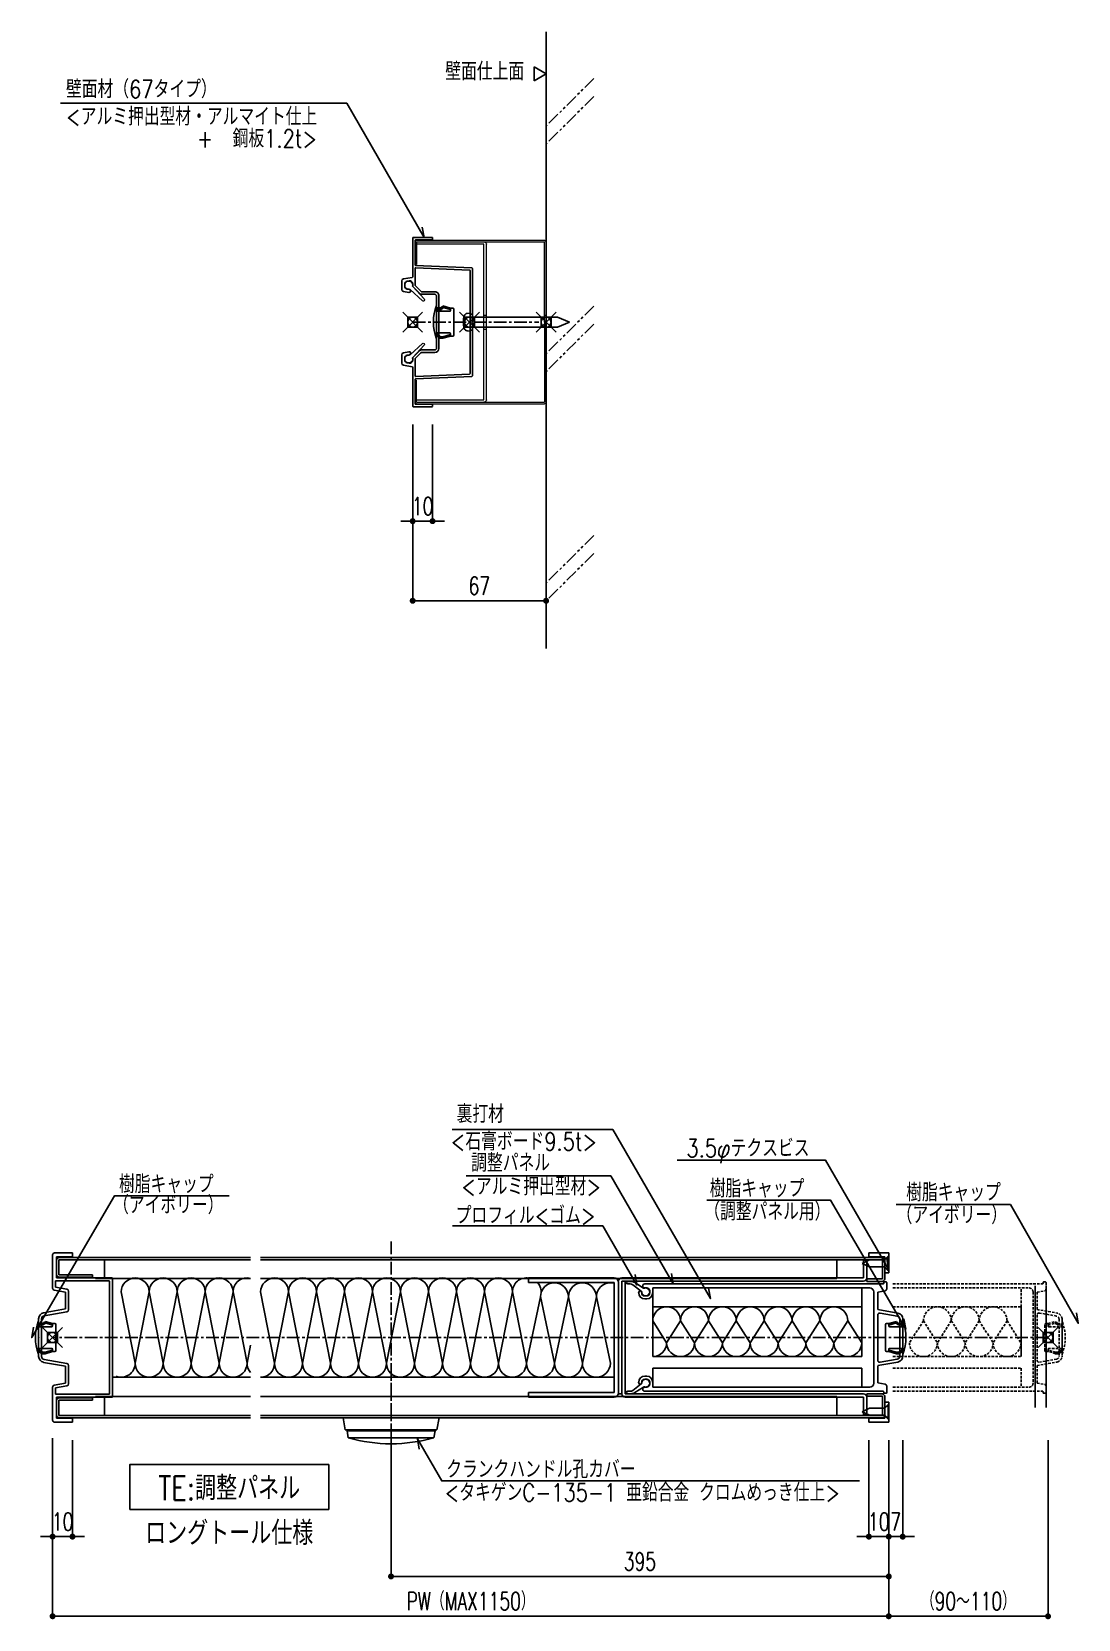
# Model space of a CAD drawing. Extents: x -275225 to 47266, y -41063 to 95295.
# Drawn here: x -222291 to -221765, y -16153 to -15355 of the extents above; entities that cross this region are included whole.
import ezdxf
from ezdxf.enums import TextEntityAlignment as Align

# ---------------------------------------------------------------- set-up
doc = ezdxf.new("R2010")
doc.units = 0
doc.header["$LTSCALE"] = 0.2
doc.header["$PDMODE"] = 99
doc.header["$PDSIZE"] = 5
for name, pattern in [('CENTER', [50.8, 31.75, -6.35, 6.35, -6.35]), ('HIDDEN', [9.525, 6.35, -3.175]), ('PHANTOM', [63.5, 31.75, -6.35, 6.35, -6.35, 6.35, -6.35])]:
    doc.linetypes.add(name, pattern=pattern)
for name, color, linetype in [('_P18_製品', 4, 'Continuous'), ('_別途', 6, 'PHANTOM'), ('_基準', 1, 'CENTER'), ('_文字', 3, 'Continuous'), ('_製品', 4, 'Continuous'), ('_製品寸法', 9, 'Continuous'), ('_躯体', 8, 'Continuous'), ('樹脂', 6, 'Continuous')]:
    doc.layers.add(name, color=color, linetype=linetype)
doc.layers.add('_ポイント', color=1, linetype='Continuous', plot=False)
doc.styles.add('OKAMURA', font='SIMPLEX.shx', dxfattribs={"width": 0.7, "bigfont": 'BIGFONT.shx'})
doc.dimstyles.new('OKAMURA-003', dxfattribs={"dimscale": 3, "dimtxt": 3, "dimasz": 1, "dimexe": 0, "dimexo": 3, "dimgap": 1, "dimtad": 1, "dimdec": 3, "dimdsep": 46, "dimtxsty": 'OKAMURA', "dimblk1": 'DOT', "dimblk2": 'DOT', "dimsah": 1, "dimcen": 0, "dimclrd": 9, "dimclre": 9, "dimclrt": 3, "dimadec": 0, "dimazin": 0, "dimtfac": 1, "dimtdec": 3, "dimtix": 1, "dimtmove": 2, "dimatfit": 3, "dimldrblk": 'NONE', "dimfxl": 0, "dimtolj": 1, "dimarcsym": 0})

# ---------------------------------------------------------------- blocks, each defined once
blk = doc.blocks.new('_DOT')
at = {"color": 0, "linetype": 'ByBlock'}
blk.add_line((-0.5, 0), (-1, 0), dxfattribs=at)
at = {"color": 0, "linetype": 'ByBlock', "const_width": 0.5}
blk.add_lwpolyline([(-0.25, 0, 1), (0.25, 0, 1)], format="xyb", close=True, dxfattribs=at)
blk = doc.blocks.new('*D1952')
at = {"layer": '_製品寸法', "color": 9, "lineweight": -2, "transparency": 16777216}
for p, q in [((-67, -51.5), (-67, -100)), ((-57, -51.5), (-57, -100)), ((-70, -100), (-73, -100)), ((-57, -100), (-67, -100)), ((-54, -100), (-51, -100))]:
    blk.add_line(p, q, dxfattribs=at)
at = {"layer": 'Defpoints', "color": 0, "transparency": 16777216}
for p in [(-67, -42.5), (-57, -42.5), (-67, -100)]:
    blk.add_point(p, dxfattribs=at)
at = {"layer": '_製品寸法', "color": 9, "lineweight": -2, "transparency": 16777216, "xscale": 3, "yscale": 3, "zscale": 3}
blk.add_blockref('_DOT', (-67, -100), dxfattribs=at)
at = {"layer": '_製品寸法', "color": 9, "lineweight": -2, "transparency": 16777216, "xscale": 3, "yscale": 3, "zscale": 3, "rotation": 180}
blk.add_blockref('_DOT', (-57, -100), dxfattribs=at)
at = {"layer": '_製品寸法', "color": 3, "transparency": 16777216, "insert": (-62, -92.5), "char_height": 9, "attachment_point": 5, "style": 'OKAMURA'}
blk.add_mtext('\\A1;10', dxfattribs=at)
blk = doc.blocks.new('_None')
blk = doc.blocks.new('樹脂')
at = {"layer": '_P18_製品', "color": 0, "linetype": 'ByBlock'}
for p, q in [((-7, 7), (-3.2, 8.09)), ((-3.2, 8.09), (-3.2, 7.59)), ((0, -8.35), (0, 8.35)), ((-8.7, -6.5), (-8.7, 6.5)), ((-8.2, 7), (-7, 7)), ((-7, 6.27), (-3.2, 7.36)), ((-7, 6.27), (-7, 7)), ((-7, 5.91), (-7, 6.27)), ((-6.5, 5.41), (0, 5.41)), ((-3.2, 7.59), (-2.4, 7.59)), ((-3.2, 7.59), (-3.2, 6.86)), ((-3.2, 6.86), (-2.4, 6.86)), ((-2.4, 7.59), (-2.4, 7.09)), ((-2.4, 7.09), (-0.5, 7.09)), ((-2.4, 6.36), (-2.4, 7.09)), ((-2.4, 6.36), (-0.5, 6.36)), ((-0.5, 7.09), (-0.5, 5.41)), ((-7, -7), (-8.2, -7)), ((-7, -5.91), (-7, -6.27)), ((-7, -6.27), (-7, -7)), ((-3.2, -7.36), (-7, -6.27)), ((-3.2, -8.09), (-7, -7)), ((0, -5.41), (-6.5, -5.41)), ((-3.2, -7.36), (-1.6, -7.36)), ((-1.6, -7.59), (-1.6, -6.86)), ((-1.6, -6.86), (-0.8, -6.86)), ((-1.6, -7.59), (-0.8, -7.59)), ((-1.6, -8.09), (-1.6, -7.59)), ((-0.8, -7.09), (-0.8, -6.36)), ((-0.8, -6.36), (-0.5, -6.36)), ((-0.8, -7.09), (-0.5, -7.09)), ((-0.8, -7.59), (-0.8, -7.09)), ((-0.5, -7.09), (-0.5, -5.41)), ((-3.2, -8.09), (-1.6, -8.09))]:
    blk.add_line(p, q, dxfattribs=at)
for centre, radius, start, end in [((-20.99, 0), 22.59, 338.30531, 21.69469), ((-8.2, 6.5), 0.5, 90, 180), ((-6.5, 5.91), 0.5, 180, 270), ((-8.2, -6.5), 0.5, 180, 270), ((-6.5, -5.91), 0.5, 90, 180)]:
    blk.add_arc(centre, radius, start, end, dxfattribs=at)
blk = doc.blocks.new('A$C7EEE301B')
at = {"color": 0, "linetype": 'ByBlock'}
for p, q in [((5.5, 84.7), (5.5, 65.25)), ((15.2, 85), (5.8, 85)), ((6.7, 71.3), (6.7, 83.5)), ((15.2, 83.8), (7, 83.8)), ((15.5, 84.7), (15.5, 84.1)), ((5.25, 64.96), (0.83, 64.18)), ((6.7, 61.08), (6.7, 69.5)), ((6.99, 71), (35.21, 69.76)), ((7.01, 69.8), (34.01, 68.61)), ((34.3, 46.5), (34.3, 68.31)), ((35.5, 46.5), (35.5, 69.46)), ((0, 63.19), (0, 58.89)), ((0.83, 57.9), (3.62, 57.41)), ((1.5, 60.57), (1.5, 61.51)), ((2.74, 62.99), (3.74, 63.17)), ((3.88, 58.89), (2.74, 59.09)), ((5.5, 61.69), (5.5, 60.58)), ((5.59, 60.37), (9.17, 56.79)), ((9.66, 57.99), (6.79, 60.87)), ((9.87, 56.5), (16.5, 56.5)), ((16.7, 57.7), (10.37, 57.7)), ((17.5, 55.5), (17.5, 49.5)), ((18.7, 49.5), (17.5, 49.5)), ((17.5, 49.5), (17.5, 42.8)), ((18.7, 49.5), (18.7, 55.7)), ((18.7, 42.5), (18.7, 49.5)), ((17.5, 42.8), (17.8, 42.5)), ((17.5, 42.2), (17.8, 42.5)), ((17.5, 35.5), (17.5, 42.2)), ((18.7, 42.5), (18.7, 35.5)), ((35.5, 46.5), (34.3, 46.5)), ((34.3, 38.5), (34.3, 46.5)), ((35.5, 42.8), (35.2, 42.5)), ((35.5, 42.2), (35.2, 42.5)), ((35.5, 42.8), (35.5, 46.5)), ((35.5, 42.2), (35.5, 42.2)), ((35.5, 42.2), (35.5, 38.5)), ((18.7, 35.5), (17.5, 35.5)), ((17.5, 29.5), (17.5, 35.5)), ((18.7, 35.5), (18.7, 29.3)), ((35.5, 38.5), (34.3, 38.5)), ((34.3, 38.5), (34.3, 16.69)), ((35.5, 38.5), (35.5, 15.54)), ((0, 21.81), (0, 26.11)), ((0.83, 27.1), (3.62, 27.59)), ((1.5, 24.43), (1.5, 23.49)), ((3.88, 26.11), (2.74, 25.91)), ((5.5, 23.31), (5.5, 24.42)), ((5.59, 24.63), (9.17, 28.21)), ((9.66, 27.01), (6.79, 24.13)), ((9.87, 28.5), (16.5, 28.5)), ((16.7, 27.3), (10.37, 27.3)), ((5.25, 20.04), (0.83, 20.82)), ((2.74, 22.01), (3.74, 21.83)), ((5.5, 0.3), (5.5, 19.75)), ((6.7, 23.92), (6.7, 15.5)), ((7.01, 15.2), (34.01, 16.39)), ((6.7, 13.7), (6.7, 1.5)), ((6.99, 14), (35.21, 15.24)), ((15.2, 1.2), (7, 1.2)), ((15.5, 0.3), (15.5, 0.9)), ((15.2, 0), (5.8, 0))]:
    blk.add_line(p, q, dxfattribs=at)
at = {"color": 0, "linetype": 'ByBlock', "lineweight": 15}
for p, q in [((4.21, 58.92), (10.43, 53.25)), ((11.28, 54.1), (5.61, 60.32)), ((4.21, 26.08), (10.43, 31.75)), ((11.28, 30.9), (5.61, 24.68))]:
    blk.add_line(p, q, dxfattribs=at)
at = {"color": 0, "linetype": 'ByBlock'}
for centre, radius, start, end in [((5.8, 84.7), 0.3, 90, 179.99998), ((7, 83.5), 0.3, 90, 179.99997), ((15.2, 84.7), 0.3, 0.00025, 90), ((15.2, 84.1), 0.3, 270, 0.00025), ((1, 63.19), 1, 99.99993, 180), ((5.2, 65.25), 0.3, 279.99993, 359.99998), ((7, 71.3), 0.3, 179.99997, 267.49199), ((7, 69.5), 0.3, 87.49199, 179.99997), ((34, 68.31), 0.3, 0, 87.49199), ((35.2, 69.46), 0.3, 359.99994, 87.49199), ((1, 58.89), 1, 180, 259.99979), ((3, 61.51), 1.5, 100.00072, 180.00003), ((3, 60.57), 1.5, 180.00003, 260.00009), ((3.75, 58.15), 0.75, 259.99979, 80.00009), ((4, 61.69), 1.5, 0.00491, 100.00072), ((5.8, 60.58), 0.3, 180, 224.9999), ((7, 61.08), 0.3, 179.99997, 225.00043), ((9.87, 57.5), 1, 224.9999, 270.00025), ((10.37, 58.7), 1, 225.00043, 270), ((16.5, 55.5), 1, 0, 90.00025), ((16.7, 55.7), 2, 0, 90), ((1, 26.11), 1, 100.00021, 180), ((3, 24.43), 1.5, 99.99991, 179.99997), ((3.75, 26.85), 0.75, 279.99991, 100.00021), ((5.8, 24.42), 0.3, 135.0001, 180), ((7, 23.92), 0.3, 134.99957, 180.00003), ((9.87, 27.5), 1, 89.99975, 135.0001), ((10.37, 26.3), 1, 90, 134.99957), ((16.5, 29.5), 1, 269.99975, 0), ((16.7, 29.3), 2, 270, 0), ((1, 21.81), 1, 180, 260.00007), ((3, 23.49), 1.5, 179.99997, 259.99928), ((4, 23.31), 1.5, 259.99928, 359.99509), ((5.2, 19.75), 0.3, 0.00002, 80.00007), ((34, 16.69), 0.3, 272.50801, 0), ((7, 15.5), 0.3, 180.00003, 272.50801), ((7, 13.7), 0.3, 92.50801, 180.00003), ((35.2, 15.54), 0.3, 272.50801, 0.00006), ((5.8, 0.3), 0.3, 180.00002, 270), ((7, 1.5), 0.3, 180.00003, 270), ((15.2, 0.9), 0.3, 359.99975, 90), ((15.2, 0.3), 0.3, 270, 359.99975)]:
    blk.add_arc(centre, radius, start, end, dxfattribs=at)
at = {"color": 0, "linetype": 'ByBlock', "lineweight": 15}
for centre, radius, start, end in [((3.5, 61.03), 2, 351.62933, 278.37061), ((3.86, 58.55), 0.5, 46.80885, 98.37092), ((5.97, 60.66), 0.5, 171.62936, 223.19142), ((10.85, 53.67), 0.6, 225, 45), ((10.85, 31.33), 0.6, 315, 135), ((3.5, 23.97), 2, 81.62939, 8.37067), ((3.86, 26.45), 0.5, 261.62908, 313.19115), ((5.97, 24.34), 0.5, 136.80858, 188.37064)]:
    blk.add_arc(centre, radius, start, end, dxfattribs=at)
blk = doc.blocks.new('A$C584117A9')
at = {"color": 0, "linetype": 'ByBlock', "lineweight": 15}
for p, q in [((0, 0), (0, 40.3)), ((65, 41.1), (0.8, 41.1)), ((0.8, 0), (0.8, 40.3)), ((65, 40.3), (0.8, 40.3)), ((65, 40.3), (65, 29)), ((65.8, 40.3), (65.8, 29)), ((30, -39.1), (30, 39.1)), ((31.2, -39.1), (31.2, 39.1)), ((31.2, 39.1), (65, 39.1)), ((65.8, 29), (65, 29)), ((0.8, 3.45), (0, 3.45)), ((0, 0), (0, -40.3)), ((0.8, 0), (0.8, -40.3)), ((31.2, 3.45), (30, 3.45)), ((0.8, -3.55), (0, -3.55)), ((31.2, -3.55), (30, -3.55)), ((65.8, -29.1), (65, -29.1)), ((65, -40.3), (65, -29.1)), ((65.8, -40.3), (65.8, -29.1)), ((65, -39.1), (31.2, -39.1)), ((65, -40.3), (0.8, -40.3)), ((65, -41.1), (0.8, -41.1))]:
    blk.add_line(p, q, dxfattribs=at)
at = {"color": 0, "linetype": 'ByBlock'}
blk.add_line((0, 39.85), (0, 22.7), dxfattribs=at)
at = {"color": 0, "linetype": 'ByBlock', "lineweight": 15}
for centre, radius, start, end in [((0.8, 40.3), 0.8, 90, 180), ((31.2, 39.1), 1.2, 90, 180), ((65, 40.3), 0.8, 0, 90), ((31.2, -39.1), 1.2, 180, 270), ((0.8, -40.3), 0.8, 180, 270), ((65, -40.3), 0.8, 270, 0)]:
    blk.add_arc(centre, radius, start, end, dxfattribs=at)
blk = doc.blocks.new('P18壁面横3')
at = {"layer": '_P18_製品'}
for p, q in [((-5.76, 2.5), (-11.8, 0)), ((38.2, 2.5), (-5.76, 2.5)), ((38.2, 4.5), (39.66, 4.37)), ((38.2, 4.5), (38.2, -4.5)), ((-11.8, 0), (-5.76, -2.5)), ((38.2, -2.5), (-5.76, -2.5)), ((38.2, -4.5), (39.66, -4.37))]:
    blk.add_line(p, q, dxfattribs=at)
for centre, radius, start, end in [((39.52, 2.78), 1.6, 15.49252, 84.99934), ((29.5, 0), 12, 344.50748, 15.49253), ((39.52, -2.78), 1.6, 275.00068, 344.50748)]:
    blk.add_arc(centre, radius, start, end, dxfattribs=at)
at = {"layer": '_ポイント'}
blk.add_point((0, 0), dxfattribs=at)
at = {"layer": '_ポイント', "color": 1}
blk.add_point((38.51, 0), dxfattribs=at)
at = {"layer": '_P18_製品'}
blk.add_blockref('A$C584117A9', (0, 0), dxfattribs=at)
at = {"layer": '_P18_製品', "rotation": 180}
blk.add_blockref('A$C7EEE301B', (72.5, 42.5), dxfattribs=at)
at = {"layer": '樹脂'}
blk.add_blockref('樹脂', (55, 0), dxfattribs=at)
blk = doc.blocks.new('*D1953')
at = {"layer": '_製品寸法', "color": 9, "lineweight": -2, "transparency": 16777216}
for p, q in [((0, -51.5), (0, -140)), ((-67, -93.5), (-67, -140)), ((-3, -140), (-64, -140))]:
    blk.add_line(p, q, dxfattribs=at)
at = {"layer": 'Defpoints', "color": 0, "transparency": 16777216}
for p in [(0, -42.5), (-67, -84.5), (-67, -140)]:
    blk.add_point(p, dxfattribs=at)
at = {"layer": '_製品寸法', "color": 9, "lineweight": -2, "transparency": 16777216, "xscale": 3, "yscale": 3, "zscale": 3, "rotation": 180}
blk.add_blockref('_DOT', (-67, -140), dxfattribs=at)
at = {"layer": '_製品寸法', "color": 9, "lineweight": -2, "transparency": 16777216, "xscale": 3, "yscale": 3, "zscale": 3}
blk.add_blockref('_DOT', (0, -140), dxfattribs=at)
at = {"layer": '_製品寸法', "color": 3, "transparency": 16777216, "insert": (-33.5, -132.5), "char_height": 9, "attachment_point": 5, "style": 'OKAMURA'}
blk.add_mtext('\\A1;67', dxfattribs=at)
blk = doc.blocks.new('SS_WALL1')
at = {"layer": '_別途'}
for p, q in [((23.92, 122.33), (0, 98.41)), ((23.92, 113.31), (0, 89.39)), ((23.92, 7.98), (0, -15.94)), ((23.92, -1.04), (0, -24.95)), ((23.92, -107.23), (0, -131.15)), ((23.92, -116.25), (0, -140.17))]:
    blk.add_line(p, q, dxfattribs=at)
blk = doc.blocks.new('*D555')
at = {"layer": '_製品寸法', "color": 9, "lineweight": -2, "transparency": 16777216}
for p, q in [((0, -50.49), (0, -100)), ((10, -51.5), (10, -100)), ((-3, -100), (-6, -100)), ((0, -100), (10, -100)), ((13, -100), (16, -100))]:
    blk.add_line(p, q, dxfattribs=at)
at = {"layer": 'Defpoints', "color": 0, "transparency": 16777216}
for p in [(0, -41.49), (10, -42.5), (10, -100)]:
    blk.add_point(p, dxfattribs=at)
at = {"layer": '_製品寸法', "color": 9, "lineweight": -2, "transparency": 16777216, "xscale": 3, "yscale": 3, "zscale": 3}
blk.add_blockref('_DOT', (0, -100), dxfattribs=at)
at = {"layer": '_製品寸法', "color": 9, "lineweight": -2, "transparency": 16777216, "xscale": 3, "yscale": 3, "zscale": 3, "rotation": 180}
blk.add_blockref('_DOT', (10, -100), dxfattribs=at)
at = {"layer": '_製品寸法', "color": 3, "transparency": 16777216, "insert": (5, -92.5), "char_height": 9, "attachment_point": 5, "style": 'OKAMURA'}
blk.add_mtext('\\A1;10', dxfattribs=at)
blk = doc.blocks.new('*D556')
at = {"layer": '_製品寸法', "color": 9, "lineweight": -2, "transparency": 16777216}
for p, q in [((0, -51.5), (0, -140)), ((420, -51.5), (420, -140)), ((3, -140), (417, -140))]:
    blk.add_line(p, q, dxfattribs=at)
at = {"layer": 'Defpoints', "color": 0, "transparency": 16777216}
for p in [(0, -42.5), (420, -42.5), (420, -140)]:
    blk.add_point(p, dxfattribs=at)
at = {"layer": '_製品寸法', "color": 9, "lineweight": -2, "transparency": 16777216, "xscale": 3, "yscale": 3, "zscale": 3, "rotation": 180}
blk.add_blockref('_DOT', (0, -140), dxfattribs=at)
at = {"layer": '_製品寸法', "color": 9, "lineweight": -2, "transparency": 16777216, "xscale": 3, "yscale": 3, "zscale": 3}
blk.add_blockref('_DOT', (420, -140), dxfattribs=at)
at = {"layer": '_製品寸法', "color": 3, "transparency": 16777216, "insert": (210, -132.5), "char_height": 9, "attachment_point": 5, "style": 'OKAMURA'}
blk.add_mtext('\\A1;PW（MAX1150）', dxfattribs=at)
blk = doc.blocks.new('*D557')
at = {"layer": '_製品寸法', "color": 9, "lineweight": -2, "transparency": 16777216}
for p, q in [((410, -51.5), (410, -100)), ((420, -51.5), (420, -100)), ((407, -100), (404, -100)), ((410, -100), (420, -100)), ((423, -100), (426, -100))]:
    blk.add_line(p, q, dxfattribs=at)
at = {"layer": 'Defpoints', "color": 0, "transparency": 16777216}
for p in [(410, -42.5), (420, -42.5), (420, -100)]:
    blk.add_point(p, dxfattribs=at)
at = {"layer": '_製品寸法', "color": 9, "lineweight": -2, "transparency": 16777216, "xscale": 3, "yscale": 3, "zscale": 3}
blk.add_blockref('_DOT', (410, -100), dxfattribs=at)
at = {"layer": '_製品寸法', "color": 9, "lineweight": -2, "transparency": 16777216, "xscale": 3, "yscale": 3, "zscale": 3, "rotation": 180}
blk.add_blockref('_DOT', (420, -100), dxfattribs=at)
at = {"layer": '_製品寸法', "color": 3, "transparency": 16777216, "insert": (415, -92.5), "char_height": 9, "attachment_point": 5, "style": 'OKAMURA'}
blk.add_mtext('\\A1;10', dxfattribs=at)
blk = doc.blocks.new('*D558')
at = {"layer": '_製品寸法', "color": 9, "lineweight": -2, "transparency": 16777216}
for p, q in [((420, -51.5), (420, -100)), ((427, -51.5), (427, -100)), ((417, -100), (414, -100)), ((420, -100), (427, -100)), ((430, -100), (433, -100))]:
    blk.add_line(p, q, dxfattribs=at)
at = {"layer": 'Defpoints', "color": 0, "transparency": 16777216}
for p in [(420, -42.5), (427, -42.5), (427, -100)]:
    blk.add_point(p, dxfattribs=at)
at = {"layer": '_製品寸法', "color": 9, "lineweight": -2, "transparency": 16777216, "xscale": 3, "yscale": 3, "zscale": 3}
blk.add_blockref('_DOT', (420, -100), dxfattribs=at)
at = {"layer": '_製品寸法', "color": 9, "lineweight": -2, "transparency": 16777216, "xscale": 3, "yscale": 3, "zscale": 3, "rotation": 180}
blk.add_blockref('_DOT', (427, -100), dxfattribs=at)
at = {"layer": '_製品寸法', "color": 3, "transparency": 16777216, "insert": (423.5, -92.5), "char_height": 9, "attachment_point": 5, "style": 'OKAMURA'}
blk.add_mtext('\\A1;7', dxfattribs=at)
blk = doc.blocks.new('*D559')
at = {"layer": '_製品寸法', "color": 9, "lineweight": -2, "transparency": 16777216}
for p, q in [((420, -51.5), (420, -140)), ((500, -51.5), (500, -140)), ((423, -140), (497, -140))]:
    blk.add_line(p, q, dxfattribs=at)
at = {"layer": 'Defpoints', "color": 0, "transparency": 16777216}
for p in [(420, -42.5), (500, -42.5), (500, -140)]:
    blk.add_point(p, dxfattribs=at)
at = {"layer": '_製品寸法', "color": 9, "lineweight": -2, "transparency": 16777216, "xscale": 3, "yscale": 3, "zscale": 3, "rotation": 180}
blk.add_blockref('_DOT', (420, -140), dxfattribs=at)
at = {"layer": '_製品寸法', "color": 9, "lineweight": -2, "transparency": 16777216, "xscale": 3, "yscale": 3, "zscale": 3}
blk.add_blockref('_DOT', (500, -140), dxfattribs=at)
at = {"layer": '_製品寸法', "color": 3, "transparency": 16777216, "insert": (460, -132.5), "char_height": 9, "attachment_point": 5, "style": 'OKAMURA'}
blk.add_mtext('\\A1;（90～110）', dxfattribs=at)
blk = doc.blocks.new('*D560')
at = {"layer": '_製品寸法', "color": 9, "lineweight": -2, "transparency": 16777216}
for p, q in [((170, -51.5), (170, -120)), ((420, -51.5), (420, -120)), ((173, -120), (417, -120))]:
    blk.add_line(p, q, dxfattribs=at)
at = {"layer": 'Defpoints', "color": 0, "transparency": 16777216}
for p in [(170, -42.5), (420, -42.5), (420, -120)]:
    blk.add_point(p, dxfattribs=at)
at = {"layer": '_製品寸法', "color": 9, "lineweight": -2, "transparency": 16777216, "xscale": 3, "yscale": 3, "zscale": 3, "rotation": 180}
blk.add_blockref('_DOT', (170, -120), dxfattribs=at)
at = {"layer": '_製品寸法', "color": 9, "lineweight": -2, "transparency": 16777216, "xscale": 3, "yscale": 3, "zscale": 3}
blk.add_blockref('_DOT', (420, -120), dxfattribs=at)
at = {"layer": '_製品寸法', "color": 3, "transparency": 16777216, "insert": (295, -112.5), "char_height": 9, "attachment_point": 5, "style": 'OKAMURA'}
blk.add_mtext('\\A1;395', dxfattribs=at)
blk = doc.blocks.new('P18LTTE')
at = {"layer": '_P18_製品'}
for p, q in [((0, 41.5), (0, 24.84)), ((10, 42.5), (1, 42.5)), ((10, 40.5), (2, 40.5)), ((2, 40.5), (2, 29.95)), ((99.48, 40.3), (3.21, 40.3)), ((10, 42.5), (10, 40.5)), ((104.48, 40.3), (416.79, 40.3)), ((410, 42.5), (420, 42.5)), ((410, 42.5), (410, 40.49)), ((410, 40.49), (418, 40.49)), ((418, 39.3), (420, 41.3)), ((418, 40.49), (418, 32.46)), ((420, 32.46), (420, 42.5)), ((3.2, 39.1), (3.2, 31.5)), ((99.48, 39.1), (3.21, 39.1)), ((26, 39.1), (26, 30)), ((104.48, 39.1), (416.79, 39.1)), ((394, 29.6), (394, 39.1)), ((407.37, 38.84), (408.97, 38.84)), ((407.37, 38.84), (407.37, 29.95)), ((408.97, 29.95), (408.97, 38.84)), ((416.79, 39.1), (416.79, 29.45)), ((418, 29.45), (418, 39.1)), ((418, 35.26), (420, 33.26)), ((418, 32.46), (420, 32.46)), ((1.51, 28.44), (28.34, 28.44)), ((1.51, 25.26), (1.51, 28.44)), ((1.51, 25.26), (7.17, 24.26)), ((2, 29.95), (29.85, 29.95)), ((20, 31.5), (3.2, 31.5)), ((20, 30.3), (3.21, 30.3)), ((20, 31.5), (20, 30.3)), ((99.48, 29.6), (21.55, 29.6)), ((28.64, 0), (28.64, 28.14)), ((30.15, 0.3), (30.15, 29.65)), ((104.48, 29.6), (394, 29.6)), ((239.11, 27.64), (239.11, 29.95)), ((239.11, 29.95), (282.02, 29.95)), ((239.11, 27.64), (282.02, 27.64)), ((282.02, 27.64), (282.02, -27.64)), ((284.33, 27.64), (284.33, -28.34)), ((407.37, 29.95), (285.94, 29.95)), ((285.94, 28.34), (285.94, -28.34)), ((285.94, 28.34), (407.37, 28.34)), ((287.55, -28.34), (287.55, 28.34)), ((288.86, 28.2), (290.57, 28.2)), ((288.86, 26.99), (290.12, 26.99)), ((295.69, 23.25), (291.41, 26.55)), ((296.83, 24.88), (292.45, 27.65)), ((417.18, 26.93), (297.4, 26.93)), ((298.4, 24.92), (297.4, 24.92)), ((301.42, 24.92), (406.42, 24.92)), ((301.42, 24.92), (410.45, 24.92)), ((301.42, 24.92), (301.42, 15.42)), ((301.42, 24.92), (301.42, 22.41)), ((406.42, 15.42), (406.42, 24.92)), ((416.79, 29.45), (408.97, 29.45)), ((408.97, 29.45), (408.97, 28.25)), ((408.97, 28.25), (416.79, 28.25)), ((417.49, 27.64), (417.49, 27.24)), ((418.69, 27.94), (417.79, 27.94)), ((418.99, 27.64), (418.99, 24.46)), ((0.83, 23.85), (6.5, 22.85)), ((6.5, 22.85), (6.5, 14.38)), ((8, 23.27), (8, 13.96)), ((294.38, 22.66), (294.38, 22.41)), ((297.4, 20.91), (298.4, 20.91)), ((298.4, 19.4), (297.4, 19.4)), ((299.91, 23.42), (299.91, 22.41)), ((412.46, 22.93), (412.46, -22.91)), ((414.47, 22.82), (418.16, 23.47)), ((414.47, 22.82), (414.47, 14.16)), ((-7, 0.3), (-7, 9.48)), ((-5.5, -9.48), (-5.5, 9.48)), ((-4.52, 12.44), (6.5, 14.38)), ((-4.26, 10.96), (7.17, 12.98)), ((301.42, 15.42), (406.42, 15.42)), ((414.47, 14.08), (424.54, 12.3)), ((414.47, 11.35), (414.47, -11.35)), ((424.28, 10.82), (415.65, 12.34)), ((425.53, 9.35), (425.53, -9.33)), ((427.03, 9.34), (427.03, -9.33)), ((-7, 0.3), (-6.7, 0)), ((-6.7, 0), (-7, -0.3)), ((28.64, 0), (28.64, -28.14)), ((-7, -9.48), (-7, -0.3)), ((30.15, -0.3), (30.15, -29.65)), ((-4.52, -12.44), (6.5, -14.38)), ((-4.26, -10.96), (7.17, -12.98)), ((6.5, -22.85), (6.5, -14.38)), ((8, -23.27), (8, -13.96)), ((301.42, -24.92), (301.42, -15.42)), ((301.42, -15.42), (406.42, -15.42)), ((406.42, -15.42), (406.42, -24.92)), ((414.47, -14.07), (424.54, -12.3)), ((414.47, -22.82), (414.47, -14.16)), ((424.28, -10.81), (415.65, -12.34)), ((0.83, -23.85), (6.5, -22.85)), ((99.48, -19.9), (30.15, -19.9)), ((104.48, -19.9), (282.02, -19.9)), ((295.69, -23.24), (291.41, -26.55)), ((294.38, -22.66), (294.38, -22.41)), ((298.4, -19.4), (297.4, -19.4)), ((297.4, -20.9), (298.4, -20.9)), ((299.91, -23.42), (299.91, -22.41)), ((301.42, -24.92), (301.42, -22.41)), ((414.47, -22.82), (418.16, -23.47)), ((0, -41.49), (0, -24.84)), ((1.51, -25.26), (7.17, -24.26)), ((1.51, -25.26), (1.51, -28.44)), ((1.51, -28.44), (28.34, -28.44)), ((2, -29.95), (29.85, -29.95)), ((2, -40.5), (2, -29.95)), ((3.2, -39.1), (3.2, -31.5)), ((20, -31.5), (3.2, -31.5)), ((20, -30.3), (3.21, -30.3)), ((20, -31.5), (20, -30.3)), ((99.48, -29.6), (21.55, -29.6)), ((26, -39.1), (26, -30)), ((104.48, -29.6), (394, -29.6)), ((239.11, -27.64), (282.02, -27.64)), ((239.11, -27.64), (239.11, -29.95)), ((239.11, -29.95), (282.02, -29.95)), ((285.94, -28.34), (284.33, -28.34)), ((287.55, -28.34), (407.37, -28.34)), ((287.55, -29.95), (407.37, -29.95)), ((288.86, -26.99), (290.12, -26.99)), ((288.86, -28.2), (290.57, -28.2)), ((296.83, -24.88), (292.45, -27.65)), ((298.4, -24.92), (297.4, -24.92)), ((417.18, -26.93), (297.4, -26.93)), ((301.42, -24.92), (406.42, -24.92)), ((301.42, -24.92), (410.45, -24.92)), ((394, -29.6), (394, -39.1)), ((407.37, -38.84), (407.37, -29.95)), ((408.97, -28.25), (416.79, -28.25)), ((408.97, -29.45), (408.97, -28.25)), ((416.79, -29.45), (408.97, -29.45)), ((408.97, -29.95), (408.97, -38.84)), ((416.79, -39.1), (416.79, -29.45)), ((417.49, -27.64), (417.49, -27.24)), ((418.69, -27.94), (417.79, -27.94)), ((418, -29.45), (418, -39.1)), ((418.99, -27.64), (418.99, -24.46)), ((99.48, -39.1), (3.21, -39.1)), ((104.48, -39.1), (416.79, -39.1)), ((407.37, -38.84), (408.97, -38.84)), ((418, -32.46), (420, -32.46)), ((418, -40.49), (418, -32.46)), ((418, -35.26), (420, -33.26)), ((418, -39.3), (420, -41.3)), ((420, -32.46), (420, -42.5)), ((10, -42.5), (1, -42.5)), ((10, -40.5), (2, -40.5)), ((99.48, -40.3), (3.21, -40.3)), ((10, -42.5), (10, -40.5)), ((104.48, -40.3), (416.79, -40.3)), ((194.12, -40.3), (145.88, -40.3)), ((146.94, -46.33), (145.88, -40.3)), ((146.94, -46.33), (193.05, -46.33)), ((147.89, -46.33), (147.89, -46.83)), ((147.89, -46.83), (192.11, -46.83)), ((148.51, -50.35), (147.89, -46.83)), ((191.49, -50.35), (192.11, -46.83)), ((192.11, -46.33), (192.11, -46.83)), ((194.12, -40.3), (193.05, -46.33)), ((410, -40.49), (418, -40.49)), ((410, -42.5), (410, -40.49)), ((410, -42.5), (420, -42.5)), ((191.49, -50.35), (148.51, -50.35))]:
    blk.add_line(p, q, dxfattribs=at)
at = {"layer": '_P18_製品', "color": 6}
for p, q in [((419.75, 40.55), (417.99, 39.04)), ((419.75, 40.55), (419.75, 34.02)), ((406.68, 37.28), (410.32, 39.04)), ((410.32, 35.53), (406.68, 37.28)), ((417.99, 39.04), (410.32, 39.04)), ((410.32, 35.53), (417.99, 35.53)), ((419.75, 34.02), (417.99, 35.53)), ((41.48, -12.87), (34.45, 22.92)), ((48.5, 22.92), (41.48, -12.87)), ((55.53, -12.87), (48.5, 22.92)), ((62.56, 22.92), (55.53, -12.87)), ((69.59, -12.87), (62.56, 22.92)), ((76.61, 22.92), (69.59, -12.87)), ((83.64, -12.87), (76.61, 22.92)), ((90.67, 22.92), (83.64, -12.87)), ((97.7, -12.87), (90.67, 22.92)), ((111.51, -12.87), (104.48, 22.92)), ((118.53, 22.92), (111.51, -12.87)), ((125.56, -12.87), (118.53, 22.92)), ((132.59, 22.92), (125.56, -12.87)), ((139.62, -12.87), (132.59, 22.92)), ((146.64, 22.92), (139.62, -12.87)), ((153.67, -12.87), (146.64, 22.92)), ((160.7, 22.92), (153.67, -12.87)), ((167.73, -12.87), (160.7, 22.92)), ((174.75, 22.92), (167.73, -12.87)), ((174.75, 22.92), (181.78, -12.87)), ((188.81, 22.92), (181.78, -12.87)), ((188.81, 22.92), (195.84, -12.87)), ((202.86, 22.92), (195.84, -12.87)), ((202.86, 22.92), (209.89, -12.87)), ((216.92, 22.92), (209.89, -12.87)), ((216.92, 22.92), (223.95, -12.87)), ((230.97, 22.92), (223.95, -12.87)), ((230.97, 22.92), (238, -12.87)), ((245.03, 20.46), (238, -12.87)), ((244.99, 20.65), (252.06, -12.87)), ((259.08, 20.46), (252.06, -12.87)), ((259.08, 20.46), (266.11, -12.87)), ((273.14, 20.46), (266.11, -12.87)), ((273.14, 20.46), (280.17, -12.87)), ((301.42, -9.58), (301.42, 15.42)), ((301.42, 8.42), (308.42, -2.58)), ((315.42, 8.42), (308.42, -2.58)), ((315.42, 8.42), (322.42, -2.58)), ((329.42, 8.42), (322.42, -2.58)), ((329.42, 8.42), (336.42, -2.58)), ((343.42, 8.42), (336.42, -2.58)), ((343.42, 8.42), (350.42, -2.58)), ((357.42, 8.42), (350.42, -2.58)), ((357.42, 8.42), (364.42, -2.58)), ((371.42, 8.42), (364.42, -2.58)), ((371.42, 8.42), (378.42, -2.58)), ((385.42, 8.42), (378.42, -2.58)), ((385.42, 8.42), (392.42, -2.58)), ((399.42, 8.42), (392.42, -2.58)), ((399.42, 8.42), (406.42, -2.58)), ((406.42, 15.42), (406.42, -9.58)), ((486.42, 15.42), (486.42, -9.58)), ((99.48, -3.89), (97.7, -12.87)), ((301.42, -9.58), (406.42, -9.58)), ((410.32, -35.53), (406.68, -37.28)), ((406.68, -37.28), (410.32, -39.04)), ((410.32, -35.53), (417.99, -35.53)), ((417.99, -39.04), (410.32, -39.04)), ((419.75, -34.02), (417.99, -35.53)), ((419.75, -40.55), (417.99, -39.04)), ((419.75, -40.55), (419.75, -34.02))]:
    blk.add_line(p, q, dxfattribs=at)
at = {"layer": '_P18_製品', "color": 6, "linetype": 'HIDDEN'}
for p, q in [((422.11, 26.93), (497.18, 26.93)), ((422.11, 24.92), (490.45, 24.92)), ((486.42, 15.42), (486.42, 24.92)), ((497.49, 27.64), (497.49, 27.24)), ((498.69, 27.94), (497.79, 27.94)), ((498.99, 27.64), (498.99, 24.46)), ((492.46, 22.93), (492.46, -22.91)), ((494.5, 22.83), (498.16, 23.47)), ((494.5, 22.83), (494.5, 14.07)), ((422.11, 15.42), (486.42, 15.42)), ((437.42, 8.42), (430.42, -2.58)), ((437.42, 8.42), (444.42, -2.58)), ((451.42, 8.42), (444.42, -2.58)), ((451.42, 8.42), (458.42, -2.58)), ((465.42, 8.42), (458.42, -2.58)), ((465.42, 8.42), (472.42, -2.58)), ((479.42, 8.42), (472.42, -2.58)), ((479.42, 8.42), (486.42, -2.58)), ((494.47, 11.35), (494.47, -11.35)), ((494.5, 14.07), (504.55, 12.3)), ((504.29, 10.81), (495.65, 12.34)), ((500.03, 7), (503.83, 8.09)), ((503.83, 8.09), (503.83, 7.59)), ((505.53, 9.34), (505.53, -9.33)), ((507.03, 9.34), (507.03, -9.33)), ((507.03, -8.35), (507.03, 8.35)), ((498.33, -6.5), (498.33, 6.5)), ((498.83, 7), (500.03, 7)), ((500.03, 6.27), (503.83, 7.36)), ((500.03, 6.27), (500.03, 7)), ((500.03, 5.91), (500.03, 6.27)), ((500.53, 5.41), (507.03, 5.41)), ((503.83, 7.59), (504.63, 7.59)), ((503.83, 7.59), (503.83, 6.86)), ((503.83, 6.86), (504.63, 6.86)), ((504.63, 7.59), (504.63, 7.09)), ((504.63, 7.09), (506.53, 7.09)), ((504.63, 6.36), (504.63, 7.09)), ((504.63, 6.36), (506.53, 6.36)), ((506.53, 7.09), (506.53, 5.41)), ((500.03, -7), (498.83, -7)), ((500.03, -5.91), (500.03, -6.27)), ((500.03, -6.27), (500.03, -7)), ((503.83, -7.36), (500.03, -6.27)), ((503.83, -8.09), (500.03, -7)), ((507.03, -5.41), (500.53, -5.41)), ((503.83, -7.36), (505.43, -7.36)), ((505.43, -7.59), (505.43, -6.86)), ((505.43, -6.86), (506.23, -6.86)), ((505.43, -7.59), (506.23, -7.59)), ((505.43, -8.09), (505.43, -7.59)), ((506.23, -7.09), (506.23, -6.36)), ((506.23, -6.36), (506.53, -6.36)), ((506.23, -7.09), (506.53, -7.09)), ((506.23, -7.59), (506.23, -7.09)), ((506.53, -7.09), (506.53, -5.41)), ((422.11, -9.58), (486.42, -9.58)), ((422.11, -15.42), (486.42, -15.42)), ((486.42, -15.42), (486.42, -24.92)), ((494.5, -14.07), (504.54, -12.3)), ((494.5, -22.83), (494.5, -14.07)), ((504.28, -10.81), (495.65, -12.34)), ((503.83, -8.09), (505.43, -8.09)), ((494.5, -22.83), (498.16, -23.47)), ((422.11, -24.92), (490.45, -24.92)), ((422.11, -26.93), (497.18, -26.93)), ((497.49, -27.64), (497.49, -27.24)), ((498.69, -27.94), (497.79, -27.94)), ((498.99, -27.64), (498.99, -24.46))]:
    blk.add_line(p, q, dxfattribs=at)
at = {"layer": '_P18_製品'}
for centre, radius, start, end in [((1, 41.5), 1, 90, 180), ((3.6, 38.7), 1.65, 104.12583, 165.87417), ((416.39, 38.69), 1.66, 14.07762, 75.92238), ((1, 24.84), 1, 180, 260), ((3.6, 31.9), 1.65, 194.12583, 255.87417), ((7, 23.27), 1, 0, 80), ((28.34, 28.14), 0.301, 0, 90), ((29.85, 29.65), 0.301, 0, 90), ((282.02, 27.64), 2.31, 0, 90), ((285.94, 28.34), 1.61, 90, 180), ((288.86, 27.59), 0.603, 90, 270), ((290.12, 24.88), 2.11, 52.3318, 90), ((290.57, 24.68), 3.51, 57.66729, 90), ((297.9, 22.91), 2.01, 181.62984, 108.37123), ((297.4, 25.93), 1, 90, 270), ((297.11, 25.3), 0.502, 236.81001, 288.3703), ((298.4, 23.42), 1.51, 0, 90), ((407.37, 29.95), 1.61, 270, 0), ((410.45, 22.91), 2.01, 0, 90), ((416.39, 29.86), 1.66, 284.07767, 345.92233), ((417.18, 27.24), 0.301, 270, 0), ((417.79, 27.64), 0.301, 90, 180), ((417.99, 24.46), 1, 280.00146, 0), ((418.69, 27.64), 0.301, 0, 90), ((295.14, 22.66), 0.754, 0, 180), ((297.4, 22.41), 3.01, 180, 270), ((295.39, 22.84), 0.502, 1.62938, 53.19126), ((297.4, 22.41), 1.51, 180, 270), ((298.4, 22.41), 1.51, 270, 0), ((298.4, 22.41), 3.01, 270, 0), ((-4, 9.48), 3, 100, 180), ((-4, 9.48), 1.5, 100, 180), ((7, 13.96), 1, 280, 0), ((415.48, 11.35), 1, 79.99854, 180), ((424.02, 9.33), 1.51, 0, 80.00027), ((424.02, 9.33), 3.01, 0, 79.9997), ((-4, -9.48), 3, 180, 260), ((-4, -9.48), 1.5, 180, 260), ((7, -13.96), 1, 0, 80), ((415.48, -11.35), 1, 180, 280.00324), ((424.02, -9.33), 1.51, 279.99973, 0), ((424.02, -9.33), 3.01, 280.0003, 0), ((1, -24.84), 1, 100, 180), ((7, -23.27), 1, 280, 0), ((297.4, -22.41), 3.01, 90, 180), ((295.14, -22.66), 0.754, 180, 0), ((295.39, -22.84), 0.502, 306.80597, 358.37051), ((297.9, -22.91), 2.01, 251.62886, 178.37016), ((297.4, -22.41), 1.51, 90, 180), ((298.4, -22.41), 3.01, 0, 90), ((298.4, -22.41), 1.51, 0, 90), ((298.4, -23.42), 1.51, 270, 0), ((410.45, -22.91), 2.01, 270, 0), ((417.99, -24.46), 1, 0, 80.0038), ((3.6, -31.9), 1.65, 104.12583, 165.87417), ((28.34, -28.14), 0.301, 270, 0), ((29.85, -29.65), 0.301, 270, 0), ((282.02, -27.64), 2.31, 270, 0), ((287.55, -28.34), 1.61, 180, 270), ((288.86, -27.59), 0.603, 90, 270), ((290.12, -24.88), 2.11, 270, 307.66821), ((290.57, -24.68), 3.51, 270, 302.33273), ((297.4, -25.93), 1, 90, 270), ((297.11, -25.3), 0.502, 71.6297, 123.18999), ((407.37, -29.95), 1.61, 0, 90), ((416.39, -29.86), 1.66, 14.07767, 75.92233), ((417.18, -27.24), 0.301, 0, 90), ((417.79, -27.64), 0.301, 180, 270), ((418.69, -27.64), 0.301, 270, 0), ((3.6, -38.7), 1.65, 194.12583, 255.87417), ((416.39, -38.69), 1.66, 284.07762, 345.92238), ((1, -41.5), 1, 180, 270), ((170, 24.72), 78.09, 254.02719, 285.97296)]:
    blk.add_arc(centre, radius, start, end, dxfattribs=at)
at = {"layer": '_P18_製品', "color": 6}
for centre, radius, start, end in [((41.48, 22.92), 7.03, 0, 180), ((55.53, 22.92), 7.03, 0, 180), ((69.59, 22.92), 7.03, 0, 180), ((83.64, 22.92), 7.03, 0, 180), ((97.7, 22.92), 7.03, 75.30672, 180), ((111.51, 22.92), 7.03, 0, 180), ((125.56, 22.92), 7.03, 0, 180), ((139.62, 22.92), 7.03, 0, 180), ((153.67, 22.92), 7.03, 0, 180), ((167.73, 22.92), 7.03, 0, 180), ((181.78, 22.92), 7.03, 0, 180), ((195.84, 22.92), 7.03, 0, 180), ((209.89, 22.92), 7.03, 0, 180), ((223.95, 22.92), 7.03, 0, 180), ((238, 22.92), 7.03, 80.32176, 180), ((238.35, 22.92), 7.03, 355.06238, 39.80371), ((252.06, 20.46), 7.03, 0, 180), ((266.11, 20.46), 7.03, 0, 180), ((280.17, 20.46), 7.03, 76.36616, 180), ((308.42, 8.42), 7, 0, 180), ((322.42, 8.42), 7, 0, 180), ((336.42, 8.42), 7, 0, 180), ((350.42, 8.42), 7, 0, 180), ((364.42, 8.42), 7, 0, 180), ((378.42, 8.42), 7, 0, 180), ((392.42, 8.42), 7, 0, 180), ((301.42, -2.58), 7, 270.00172, 0), ((315.42, -2.58), 7, 180, 0), ((329.42, -2.58), 7, 180, 0), ((343.42, -2.58), 7, 180, 0), ((357.42, -2.58), 7, 180, 0), ((371.42, -2.58), 7, 180, 0), ((385.42, -2.58), 7, 180, 0), ((399.42, -2.58), 7, 180, 0), ((34.45, -12.87), 7.03, 248.62476, 0), ((48.5, -12.87), 7.03, 180, 0), ((62.56, -12.87), 7.03, 180, 0), ((76.61, -12.87), 7.03, 180, 0), ((90.67, -12.87), 7.03, 180, 0), ((104.72, -12.87), 7.03, 180, 221.72438), ((104.48, -12.87), 7.03, 270, 0), ((118.53, -12.87), 7.03, 180, 0), ((132.59, -12.87), 7.03, 180, 0), ((146.64, -12.87), 7.03, 180, 0), ((160.7, -12.87), 7.03, 180, 0), ((174.75, -12.87), 7.03, 180, 0), ((188.81, -12.87), 7.03, 180, 0), ((202.86, -12.87), 7.03, 180, 0), ((216.92, -12.87), 7.03, 180, 0), ((230.97, -12.87), 7.03, 180, 0), ((245.03, -12.87), 7.03, 180, 0), ((259.08, -12.87), 7.03, 180, 0), ((273.14, -12.87), 7.03, 180, 0)]:
    blk.add_arc(centre, radius, start, end, dxfattribs=at)
at = {"layer": '_P18_製品', "color": 6, "linetype": 'HIDDEN'}
for centre, radius, start, end in [((490.45, 22.91), 2.01, 0, 90), ((497.18, 27.24), 0.301, 270, 0), ((497.79, 27.64), 0.301, 90, 180), ((497.99, 24.46), 1, 280.00146, 0), ((498.69, 27.64), 0.301, 0, 90), ((444.42, 8.42), 7, 0, 180), ((458.42, 8.42), 7, 0, 180), ((472.42, 8.42), 7, 0, 180), ((495.48, 11.35), 1, 79.99854, 180), ((504.03, 9.34), 1.5, 0, 80.00058), ((504.03, 9.34), 3, 0, 80.00046), ((486.04, 0), 22.59, 338.30531, 21.69469), ((498.83, 6.5), 0.5, 90, 180), ((500.53, 5.91), 0.5, 180, 270), ((437.42, -2.58), 7, 180, 0), ((451.42, -2.58), 7, 180, 0), ((465.42, -2.58), 7, 180, 0), ((479.42, -2.58), 7, 180, 0), ((498.83, -6.5), 0.5, 180, 270), ((500.53, -5.91), 0.5, 90, 180), ((495.48, -11.35), 1, 180, 280.00324), ((504.02, -9.33), 1.51, 280.00085, 0), ((504.02, -9.33), 3.01, 280.00085, 0), ((490.45, -22.91), 2.01, 270, 0), ((497.99, -24.46), 1, 0, 80.0038), ((497.18, -27.24), 0.301, 0, 90), ((497.79, -27.64), 0.301, 180, 270), ((498.69, -27.64), 0.301, 270, 0)]:
    blk.add_arc(centre, radius, start, end, dxfattribs=at)
at = {"layer": '_ポイント'}
for p in [(0, 0), (500, 0)]:
    blk.add_point(p, dxfattribs=at)
at = {"layer": '_基準'}
for p, q in [((170, 48.18), (170, -65.48)), ((500, 0), (0, 0))]:
    blk.add_line(p, q, dxfattribs=at)
at = {"layer": '樹脂', "xscale": -1}
blk.add_blockref('樹脂', (-7, 0), dxfattribs=at)
at = {"layer": '樹脂'}
blk.add_blockref('樹脂', (427.03, 0), dxfattribs=at)
blk = doc.blocks.new('*U1951')
at = {"layer": '_ポイント'}
blk.add_point((-67, 0), dxfattribs=at)
at = {"layer": '_基準'}
blk.add_line((-66.8463, 0), (-3.5812, 0), dxfattribs=at)
at = {"layer": '_文字'}
for p, q in [((-6, 121.2486), (-6, 128.1768)), ((0, 124.7127), (-6, 128.1768)), ((-6, 121.2486), (0, 124.7127))]:
    blk.add_line(p, q, dxfattribs=at)
at = {"layer": '_文字', "color": 9}
blk.add_lwpolyline([(-62.2244, 47.7401), (-61.3005, 42.5), (-100.0961, 110), (-243.8461, 110)], dxfattribs=at)
at = {"layer": '_躯体'}
blk.add_line((0, -163.994), (-0.0012, 145.8485), dxfattribs=at)
blk.add_blockref('SS_WALL1', (0, 0))
at = {"layer": '_製品', "xscale": -1}
blk.add_blockref('P18壁面横3', (0, 0), dxfattribs=at)
at = {"layer": '_文字', "color": 3, "style": 'OKAMURA', "width": 0.8}
for s, p in [('壁面仕上面 ', (-50.6111, 121.4131)), ('壁面材（67タイプ）', (-241.1292, 112.4975)), ('<アルミ押出型材・アルマイト仕上', (-241.1292, 98.7413)), ('  +  鋼板1.2t>', (-185.1916, 87.7184))]:
    blk.add_text(s, height=9, dxfattribs=at).set_placement(p)
at = {"layer": '_製品寸法'}
for base, p1, p2, picture, middle in [((-67, -100), (-57, -42.5), (-67, -42.5), '*D1952', (-62, -92.5)), ((-67, -140), (0, -42.5), (-67, -84.5001), '*D1953', (-33.5, -132.5))]:
    dim = blk.add_linear_dim(base=base, p1=p1, p2=p2, angle=180, dimstyle='OKAMURA-003', dxfattribs=at)
    dim.commit()
    dim.dimension.update_dxf_attribs({"geometry": picture, "text_midpoint": middle})
blk = doc.blocks.new('*U554')
at = {"layer": '_ポイント'}
blk.add_point((499.9984, -0.0001), dxfattribs=at)
at = {"layer": '_基準'}
blk.add_line((169.9992, -15.1835), (169.9992, -65.4804), dxfattribs=at)
at = {"layer": '_文字', "color": 9}
for points in [[(329.4832, 24.7916), (330.4072, 19.5516), (281.3517, 104.5259), (200.6479, 104.5259)], [(418.9552, 39.6429), (419.8791, 34.403), (388.2918, 89.1139), (313.7547, 89.1139)], [(310.8241, 32.1747), (311.748, 26.9347), (280.3252, 81.2893), (207.7647, 81.2893)], [(-9.5352, 5.24), (-10.4592, 0), (31.0456, 71.1368), (88.6591, 71.1368)], [(427.6202, 9.4542), (428.5441, 4.2142), (390.8056, 68.9667), (328.5516, 68.9667)], [(514.2506, 12.4452), (515.1745, 7.2051), (481.0977, 66.8912), (423.6529, 66.8912)], [(292.5392, 31.6281), (293.4631, 26.3881), (276.2993, 56.1252), (200.8616, 56.1252)], [(184.1452, -56.1405), (183.2213, -50.901), (195.437, -72.0373), (405.2999, -72.0373)]]:
    blk.add_lwpolyline(points, dxfattribs=at)
at = {"layer": '_文字'}
blk.add_lwpolyline([(38.7204, -86.3266), (38.7204, -63.8266), (138.7202, -63.8266), (138.7202, -86.3266)], close=True, dxfattribs=at)
at = {"layer": '_P18_製品'}
blk.add_blockref('P18LTTE', (0, 0), dxfattribs=at)
at = {"layer": '_文字', "style": 'OKAMURA', "width": 0.8}
for s, height, p in [('裏打材 ', 8.99998, (202.9596, 107.8154)), ('<石膏ボード9.5t> ', 8.999982, (199.9426, 94.0177)), ('3.5φテクスビス', 8.99998, (318.3642, 90.6336)), ('調整パネル ', 8.99998, (210.2706, 83.292)), ('樹脂キャップ', 8.99998, (33.3588, 72.5519)), ('<アルミ押出型材> ', 8.99998, (205.2583, 71.4078)), ('樹脂キャップ', 8.99998, (330.085, 70.3599)), ('（アイボリー）', 8.99998, (30.39, 62.0573)), ('樹脂キャップ', 9, (428.768, 68.3966)), ('プロフィル<ゴム> ', 8.99998, (202.4932, 56.8696)), ('（調整パネル用）', 8.99998, (327.3348, 58.8314)), ('（アイボリー）', 9, (423.954, 57.059)), ('クランクハンドル孔カバー', 8.999982, (197.74, -70.6934)), ('<タキゲンC-135-1 亜鉛合金 クロムめっき仕上>', 8.999982, (196.8836, -82.3458))]:
    blk.add_text(s, height=height, dxfattribs=at).set_placement(p)
for s, p in [('TE:調整パネル', (88.7203, -75.0766)), ('ロングトール仕様', (88.7203, -97.5766))]:
    blk.add_text(s, height=11.99998, dxfattribs=at).set_placement(p, align=Align.MIDDLE)
at = {"layer": '_製品寸法'}
for base, p1, p2, picture, middle in [((10, -100.0001), (0, -41.495), (10, -42.4999), '*D555', (5, -92.5001)), ((419.9987, -100.0001), (409.9987, -42.5), (419.9987, -42.5), '*D557', (414.9987, -92.5001)), ((426.9987, -100.0001), (419.9987, -42.5), (426.9987, -42.5), '*D558', (423.4987, -92.5001))]:
    dim = blk.add_linear_dim(base=base, p1=p1, p2=p2, dimstyle='OKAMURA-003', dxfattribs=at)
    dim.commit()
    dim.dimension.update_dxf_attribs({"geometry": picture, "text_midpoint": middle})
for base, p1, p2, text, picture, middle in [((419.9987, -140.0001), (0, -42.5), (419.9987, -42.5), 'PW（MAX1150）', '*D556', (209.9993, -132.5001)), ((419.9987, -120.0001), (169.9992, -42.5), (419.9987, -42.5), '395', '*D560', (294.9989, -112.5001)), ((499.9984, -140.0001), (419.9987, -42.5), (499.9984, -42.5), '（90～110）', '*D559', (459.9985, -132.5001))]:
    dim = blk.add_linear_dim(base=base, p1=p1, p2=p2, text=text, dimstyle='OKAMURA-003', dxfattribs=at)
    dim.commit()
    dim.dimension.update_dxf_attribs({"geometry": picture, "text_midpoint": middle})

msp = doc.modelspace()

# ---------------------------------------------------------------- linework, layer by layer
for p, q in [((-221786.92, -15985.1), (-221786.92, -16046.26)), ((-221781.42, -15985.1), (-221781.42, -16046.26))]:
    msp.add_line(p, q)

# ---------------------------------------------------------------- block references
at = {"layer": '_P18_製品'}
for name, p in [('*U1951', (-222032.54, -15501.02)), ('*U554', (-222280.41, -16011.15))]:
    msp.add_blockref(name, p, dxfattribs=at)

doc.saveas('drawing.dxf')
